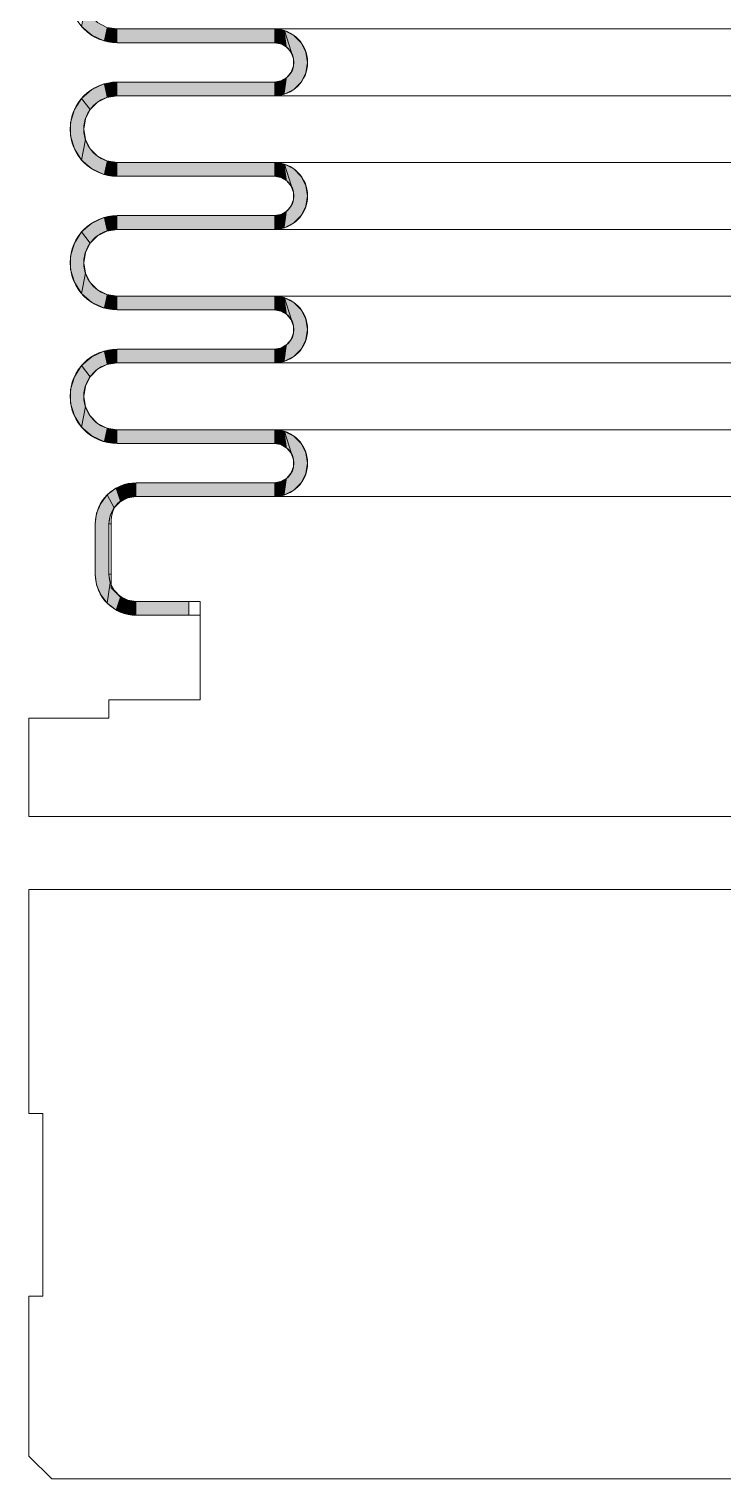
# Model space of a CAD drawing. Header units: millimetres. Extents: x 1269 to 5832, y 527 to 3540.
# Drawn here: x 2384.03 to 2399.2, y 2415.08 to 2446.81 of the extents above; entities that cross this region are included whole.
import ezdxf

# ---------------------------------------------------------------- set-up
doc = ezdxf.new("R2010")
doc.units = ezdxf.units.MM

# ---------------------------------------------------------------- blocks, each defined once
blk = doc.blocks.new('*U115')
at = {"color": 2, "linetype": 'Continuous', "extrusion": (0, 0, -1)}
for points in [[(-131.972, 180.432), (-134.014, 180.109), (-131.649, 180.109)], [(-132.38, 180.64), (-133.69, 180.432), (-131.972, 180.432)], [(-133.69, 180.432), (-134.014, 180.109), (-131.972, 180.432)], [(-132.831, 180.711), (-133.283, 180.64), (-132.38, 180.64)], [(-133.283, 180.64), (-133.69, 180.432), (-132.38, 180.64)], [(-131.649, 180.109), (-132.682, 180.098), (-131.441, 179.701)], [(-134.014, 180.109), (-132.682, 180.098), (-131.649, 180.109)], [(-134.014, 180.109), (-132.981, 180.098), (-132.682, 180.098)], [(-134.014, 180.109), (-134.221, 179.701), (-132.981, 180.098)], [(-132.981, 180.098), (-134.221, 179.701), (-133.262, 179.996)], [(-133.262, 179.996), (-134.221, 179.701), (-133.491, 179.804)], [(-133.491, 179.804), (-134.221, 179.701), (-133.641, 179.544)], [(-134.221, 179.701), (-134.293, 179.25), (-133.641, 179.544)], [(-133.641, 179.544), (-134.293, 179.25), (-133.693, 179.25)], [(-133.693, 179.25), (-134.293, 172.373), (-133.693, 172.373)], [(-134.293, 179.25), (-134.293, 172.373), (-133.693, 179.25)], [(-134.293, 172.373), (-133.776, 171.792), (-133.693, 172.373)]]:
    blk.add_solid(points, dxfattribs=at)
blk = doc.blocks.new('*U116')
at = {"color": 2, "linetype": 'Continuous', "extrusion": (0, 0, -1)}
for points in [[(-137.818, 180.432), (-139.86, 180.109), (-137.495, 180.109)], [(-138.226, 180.64), (-139.537, 180.432), (-137.818, 180.432)], [(-139.537, 180.432), (-139.86, 180.109), (-137.818, 180.432)], [(-138.677, 180.711), (-139.129, 180.64), (-138.226, 180.64)], [(-139.129, 180.64), (-139.537, 180.432), (-138.226, 180.64)], [(-137.495, 180.109), (-138.528, 180.098), (-137.287, 179.701)], [(-139.86, 180.109), (-138.528, 180.098), (-137.495, 180.109)], [(-139.86, 180.109), (-138.827, 180.098), (-138.528, 180.098)], [(-139.86, 180.109), (-140.067, 179.701), (-138.827, 180.098)], [(-138.827, 180.098), (-140.067, 179.701), (-139.108, 179.996)], [(-139.108, 179.996), (-140.067, 179.701), (-139.337, 179.804)], [(-139.337, 179.804), (-140.067, 179.701), (-139.487, 179.544)], [(-140.067, 179.701), (-140.139, 179.25), (-139.487, 179.544)], [(-139.487, 179.544), (-140.139, 179.25), (-139.539, 179.25)], [(-139.539, 179.25), (-140.139, 172.373), (-139.539, 172.373)], [(-140.139, 179.25), (-140.139, 172.373), (-139.539, 179.25)], [(-140.139, 172.373), (-139.623, 171.792), (-139.539, 172.373)]]:
    blk.add_solid(points, dxfattribs=at)
blk = doc.blocks.new('*U117')
at = {"color": 2, "linetype": 'Continuous', "extrusion": (0, 0, -1)}
for points in [[(-143.665, 180.432), (-145.706, 180.109), (-143.341, 180.109)], [(-144.072, 180.64), (-145.383, 180.432), (-143.665, 180.432)], [(-145.383, 180.432), (-145.706, 180.109), (-143.665, 180.432)], [(-144.524, 180.711), (-144.975, 180.64), (-144.072, 180.64)], [(-144.975, 180.64), (-145.383, 180.432), (-144.072, 180.64)], [(-143.341, 180.109), (-144.374, 180.098), (-143.134, 179.701)], [(-145.706, 180.109), (-144.374, 180.098), (-143.341, 180.109)], [(-145.706, 180.109), (-144.673, 180.098), (-144.374, 180.098)], [(-145.706, 180.109), (-145.914, 179.701), (-144.673, 180.098)], [(-144.673, 180.098), (-145.914, 179.701), (-144.954, 179.996)], [(-144.954, 179.996), (-145.914, 179.701), (-145.184, 179.804)], [(-145.184, 179.804), (-145.914, 179.701), (-145.333, 179.544)], [(-145.914, 179.701), (-145.985, 179.25), (-145.333, 179.544)], [(-145.333, 179.544), (-145.985, 179.25), (-145.385, 179.25)], [(-145.385, 179.25), (-145.985, 172.373), (-145.385, 172.373)], [(-145.985, 179.25), (-145.985, 172.373), (-145.385, 179.25)], [(-145.985, 172.373), (-145.469, 171.792), (-145.385, 172.373)]]:
    blk.add_solid(points, dxfattribs=at)
blk = doc.blocks.new('*U118')
at = {"color": 2, "linetype": 'Continuous', "extrusion": (0, 0, -1)}
for points in [[(-149.511, 180.432), (-151.552, 180.109), (-149.187, 180.109)], [(-149.918, 180.64), (-151.229, 180.432), (-149.511, 180.432)], [(-151.229, 180.432), (-151.552, 180.109), (-149.511, 180.432)], [(-150.37, 180.711), (-150.821, 180.64), (-149.918, 180.64)], [(-150.821, 180.64), (-151.229, 180.432), (-149.918, 180.64)], [(-149.187, 180.109), (-150.22, 180.098), (-148.98, 179.701)], [(-151.552, 180.109), (-150.22, 180.098), (-149.187, 180.109)], [(-151.552, 180.109), (-150.519, 180.098), (-150.22, 180.098)], [(-151.552, 180.109), (-151.76, 179.701), (-150.519, 180.098)], [(-150.519, 180.098), (-151.76, 179.701), (-150.801, 179.996)], [(-150.801, 179.996), (-151.76, 179.701), (-151.03, 179.804)], [(-151.03, 179.804), (-151.76, 179.701), (-151.179, 179.544)], [(-151.76, 179.701), (-151.831, 179.25), (-151.179, 179.544)], [(-151.179, 179.544), (-151.831, 179.25), (-151.231, 179.25)], [(-151.231, 179.25), (-151.831, 173.211), (-151.231, 173.211)], [(-151.831, 179.25), (-151.831, 173.211), (-151.231, 179.25)], [(-151.831, 173.211), (-151.293, 172.745), (-151.231, 173.211)]]:
    blk.add_solid(points, dxfattribs=at)
blk = doc.blocks.new('*U122')
at = {"color": 2, "linetype": 'Continuous', "extrusion": (0, 0, -1)}
for points in [[(-131.441, 179.701), (-132.022, 179.544), (-131.37, 179.25)], [(-132.682, 180.098), (-132.401, 179.996), (-131.441, 179.701)], [(-132.401, 179.996), (-132.171, 179.804), (-131.441, 179.701)], [(-132.171, 179.804), (-132.022, 179.544), (-131.441, 179.701)], [(-132.022, 179.544), (-131.97, 179.25), (-131.37, 179.25)], [(-131.37, 179.25), (-131.97, 172.373), (-131.37, 172.373)], [(-131.97, 179.25), (-131.97, 172.373), (-131.37, 179.25)], [(-131.37, 172.373), (-131.886, 171.792), (-131.298, 171.921)], [(-131.97, 172.373), (-131.886, 171.792), (-131.37, 172.373)], [(-131.091, 171.514), (-131.643, 171.258), (-130.767, 171.19)], [(-131.298, 171.921), (-131.886, 171.792), (-131.091, 171.514)], [(-131.886, 171.792), (-131.643, 171.258), (-131.091, 171.514)], [(-130.767, 171.19), (-131.258, 170.815), (-130.36, 170.983)], [(-131.643, 171.258), (-131.258, 170.815), (-130.767, 171.19)]]:
    blk.add_solid(points, dxfattribs=at)
blk = doc.blocks.new('*U123')
at = {"color": 2, "linetype": 'Continuous', "extrusion": (0, 0, -1)}
for points in [[(-137.287, 179.701), (-137.868, 179.544), (-137.216, 179.25)], [(-138.528, 180.098), (-138.247, 179.996), (-137.287, 179.701)], [(-138.247, 179.996), (-138.018, 179.804), (-137.287, 179.701)], [(-138.018, 179.804), (-137.868, 179.544), (-137.287, 179.701)], [(-137.868, 179.544), (-137.816, 179.25), (-137.216, 179.25)], [(-137.216, 179.25), (-137.816, 172.373), (-137.216, 172.373)], [(-137.816, 179.25), (-137.816, 172.373), (-137.216, 179.25)], [(-137.216, 172.373), (-137.732, 171.792), (-137.144, 171.921)], [(-137.816, 172.373), (-137.732, 171.792), (-137.216, 172.373)], [(-136.937, 171.514), (-137.489, 171.258), (-136.613, 171.19)], [(-137.144, 171.921), (-137.732, 171.792), (-136.937, 171.514)], [(-137.732, 171.792), (-137.489, 171.258), (-136.937, 171.514)], [(-136.613, 171.19), (-137.104, 170.815), (-136.206, 170.983)], [(-137.489, 171.258), (-137.104, 170.815), (-136.613, 171.19)]]:
    blk.add_solid(points, dxfattribs=at)
blk = doc.blocks.new('*U124')
at = {"color": 2, "linetype": 'Continuous', "extrusion": (0, 0, -1)}
for points in [[(-143.134, 179.701), (-143.714, 179.544), (-143.062, 179.25)], [(-144.374, 180.098), (-144.093, 179.996), (-143.134, 179.701)], [(-144.093, 179.996), (-143.864, 179.804), (-143.134, 179.701)], [(-143.864, 179.804), (-143.714, 179.544), (-143.134, 179.701)], [(-143.714, 179.544), (-143.662, 179.25), (-143.062, 179.25)], [(-143.062, 179.25), (-143.662, 172.373), (-143.062, 172.373)], [(-143.662, 179.25), (-143.662, 172.373), (-143.062, 179.25)], [(-143.062, 172.373), (-143.579, 171.792), (-142.991, 171.921)], [(-143.662, 172.373), (-143.579, 171.792), (-143.062, 172.373)], [(-142.783, 171.514), (-143.335, 171.258), (-142.46, 171.19)], [(-142.991, 171.921), (-143.579, 171.792), (-142.783, 171.514)], [(-143.579, 171.792), (-143.335, 171.258), (-142.783, 171.514)], [(-142.46, 171.19), (-142.951, 170.815), (-142.052, 170.983)], [(-143.335, 171.258), (-142.951, 170.815), (-142.46, 171.19)]]:
    blk.add_solid(points, dxfattribs=at)
blk = doc.blocks.new('*U125')
at = {"color": 2, "linetype": 'Continuous', "extrusion": (0, 0, -1)}
for points in [[(-148.98, 179.701), (-149.56, 179.544), (-148.908, 179.25)], [(-150.22, 180.098), (-149.939, 179.996), (-148.98, 179.701)], [(-149.939, 179.996), (-149.71, 179.804), (-148.98, 179.701)], [(-149.71, 179.804), (-149.56, 179.544), (-148.98, 179.701)], [(-149.56, 179.544), (-149.508, 179.25), (-148.908, 179.25)], [(-148.908, 179.25), (-149.508, 172.373), (-148.908, 172.373)], [(-149.508, 179.25), (-149.508, 172.373), (-148.908, 179.25)], [(-148.908, 172.373), (-149.425, 171.792), (-148.837, 171.921)], [(-149.508, 172.373), (-149.425, 171.792), (-148.908, 172.373)], [(-148.629, 171.514), (-149.181, 171.258), (-148.306, 171.19)], [(-148.837, 171.921), (-149.425, 171.792), (-148.629, 171.514)], [(-149.425, 171.792), (-149.181, 171.258), (-148.629, 171.514)], [(-148.306, 171.19), (-148.797, 170.815), (-147.898, 170.983)], [(-149.181, 171.258), (-148.797, 170.815), (-148.306, 171.19)]]:
    blk.add_solid(points, dxfattribs=at)
blk = doc.blocks.new('*U127')
at = {"color": 2, "linetype": 'Continuous', "extrusion": (0, 0, -1)}
for points in [[(-157.031, 173.211), (-156.431, 175.511), (-157.031, 175.511)], [(-156.431, 175.511), (-157.031, 173.211), (-156.431, 173.211)], [(-156.373, 172.84), (-156.97, 172.745), (-156.202, 172.506)], [(-156.97, 172.745), (-156.79, 172.311), (-156.202, 172.506)], [(-156.431, 173.211), (-156.97, 172.745), (-156.373, 172.84)], [(-157.031, 173.211), (-156.97, 172.745), (-156.431, 173.211)], [(-155.937, 172.24), (-156.504, 171.939), (-155.602, 172.07)], [(-156.202, 172.506), (-156.79, 172.311), (-155.937, 172.24)], [(-156.79, 172.311), (-156.504, 171.939), (-155.937, 172.24)]]:
    blk.add_solid(points, dxfattribs=at)
blk = doc.blocks.new('*U129')
at = {"color": 2, "linetype": 'Continuous', "extrusion": (0, 0, -1)}
for points in [[(-151.831, 173.211), (-151.89, 172.84), (-151.293, 172.745)], [(-151.89, 172.84), (-152.061, 172.506), (-151.293, 172.745)], [(-151.293, 172.745), (-152.061, 172.506), (-151.472, 172.311)], [(-152.061, 172.506), (-152.326, 172.24), (-151.472, 172.311)], [(-151.472, 172.311), (-152.326, 172.24), (-151.759, 171.939)]]:
    blk.add_solid(points, dxfattribs=at)
blk = doc.blocks.new('*U131')
at = {"color": 2, "linetype": 'Continuous', "extrusion": (0, 0, -1)}
for points in [[(-152.326, 172.24), (-152.661, 172.07), (-151.759, 171.939)], [(-152.661, 172.07), (-153.031, 172.011), (-151.759, 171.939)], [(-155.231, 172.011), (-156.504, 171.939), (-151.759, 171.939)], [(-151.759, 171.939), (-153.031, 172.011), (-155.231, 172.011)], [(-155.602, 172.07), (-156.504, 171.939), (-155.231, 172.011)], [(-151.759, 171.939), (-156.131, 171.652), (-152.131, 171.652)], [(-156.504, 171.939), (-156.131, 171.652), (-151.759, 171.939)], [(-152.131, 171.652), (-155.697, 171.473), (-152.565, 171.473)], [(-156.131, 171.652), (-155.697, 171.473), (-152.131, 171.652)], [(-152.565, 171.473), (-155.231, 171.411), (-153.031, 171.411)], [(-155.697, 171.473), (-155.231, 171.411), (-152.565, 171.473)]]:
    blk.add_solid(points, dxfattribs=at)
blk = doc.blocks.new('*U135')
at = {"color": 2, "linetype": 'Continuous', "extrusion": (0, 0, -1)}
for points in [[(-134.293, 172.373), (-134.364, 171.921), (-133.776, 171.792)], [(-134.364, 171.921), (-134.572, 171.514), (-133.776, 171.792)], [(-133.776, 171.792), (-134.572, 171.514), (-134.02, 171.258)], [(-134.572, 171.514), (-134.895, 171.19), (-134.02, 171.258)], [(-134.02, 171.258), (-134.895, 171.19), (-134.404, 170.815)]]:
    blk.add_solid(points, dxfattribs=at)
blk = doc.blocks.new('*U136')
at = {"color": 2, "linetype": 'Continuous', "extrusion": (0, 0, -1)}
for points in [[(-140.139, 172.373), (-140.211, 171.921), (-139.623, 171.792)], [(-140.211, 171.921), (-140.418, 171.514), (-139.623, 171.792)], [(-139.623, 171.792), (-140.418, 171.514), (-139.866, 171.258)], [(-140.418, 171.514), (-140.741, 171.19), (-139.866, 171.258)], [(-139.866, 171.258), (-140.741, 171.19), (-140.251, 170.815)]]:
    blk.add_solid(points, dxfattribs=at)
blk = doc.blocks.new('*U137')
at = {"color": 2, "linetype": 'Continuous', "extrusion": (0, 0, -1)}
for points in [[(-145.985, 172.373), (-146.057, 171.921), (-145.469, 171.792)], [(-146.057, 171.921), (-146.264, 171.514), (-145.469, 171.792)], [(-145.469, 171.792), (-146.264, 171.514), (-145.712, 171.258)], [(-146.264, 171.514), (-146.588, 171.19), (-145.712, 171.258)], [(-145.712, 171.258), (-146.588, 171.19), (-146.097, 170.815)]]:
    blk.add_solid(points, dxfattribs=at)
blk = doc.blocks.new('*U141')
at = {"color": 2, "linetype": 'Continuous', "extrusion": (0, 0, -1)}
for points in [[(-134.895, 171.19), (-135.303, 170.983), (-134.404, 170.815)], [(-135.303, 170.983), (-135.754, 170.911), (-134.404, 170.815)], [(-135.754, 170.911), (-137.104, 170.815), (-134.404, 170.815)], [(-134.404, 170.815), (-136.611, 170.498), (-134.898, 170.498)], [(-137.104, 170.815), (-136.611, 170.498), (-134.404, 170.815)], [(-136.206, 170.983), (-137.104, 170.815), (-135.754, 170.911)], [(-134.898, 170.498), (-136.048, 170.332), (-135.461, 170.332)], [(-136.611, 170.498), (-136.048, 170.332), (-134.898, 170.498)]]:
    blk.add_solid(points, dxfattribs=at)
blk = doc.blocks.new('*U142')
at = {"color": 2, "linetype": 'Continuous', "extrusion": (0, 0, -1)}
for points in [[(-140.741, 171.19), (-141.149, 170.983), (-140.251, 170.815)], [(-141.149, 170.983), (-141.601, 170.911), (-140.251, 170.815)], [(-141.601, 170.911), (-142.951, 170.815), (-140.251, 170.815)], [(-140.251, 170.815), (-142.457, 170.498), (-140.744, 170.498)], [(-142.951, 170.815), (-142.457, 170.498), (-140.251, 170.815)], [(-142.052, 170.983), (-142.951, 170.815), (-141.601, 170.911)], [(-140.744, 170.498), (-141.894, 170.332), (-141.307, 170.332)], [(-142.457, 170.498), (-141.894, 170.332), (-140.744, 170.498)]]:
    blk.add_solid(points, dxfattribs=at)
blk = doc.blocks.new('*U143')
at = {"color": 2, "linetype": 'Continuous', "extrusion": (0, 0, -1)}
for points in [[(-146.588, 171.19), (-146.995, 170.983), (-146.097, 170.815)], [(-146.995, 170.983), (-147.447, 170.911), (-146.097, 170.815)], [(-147.447, 170.911), (-148.797, 170.815), (-146.097, 170.815)], [(-146.097, 170.815), (-148.303, 170.498), (-146.59, 170.498)], [(-148.797, 170.815), (-148.303, 170.498), (-146.097, 170.815)], [(-147.898, 170.983), (-148.797, 170.815), (-147.447, 170.911)], [(-146.59, 170.498), (-147.74, 170.332), (-147.153, 170.332)], [(-148.303, 170.498), (-147.74, 170.332), (-146.59, 170.498)]]:
    blk.add_solid(points, dxfattribs=at)

msp = doc.modelspace()

# ---------------------------------------------------------------- linework, layer by layer
at = {"color": 7, "linetype": 'Continuous', "lineweight": 9}
for p, q in [((2422.1, 2446.807), (2385.962, 2446.807)), ((2389.4, 2446.807), (2389.626, 2446.771)), ((2389.4, 2446.507), (2385.962, 2446.507)), ((2389.4, 2445.645), (2385.962, 2445.645)), ((2385.962, 2445.345), (2385.736, 2445.309)), ((2422.1, 2445.345), (2385.962, 2445.345)), ((2385.231, 2444.614), (2385.267, 2444.388)), ((2422.1, 2443.883), (2385.962, 2443.883)), ((2389.4, 2443.883), (2389.626, 2443.848)), ((2389.4, 2443.583), (2385.962, 2443.583)), ((2389.4, 2442.722), (2385.962, 2442.722)), ((2385.962, 2442.422), (2385.736, 2442.386)), ((2422.1, 2442.422), (2385.962, 2442.422)), ((2385.231, 2441.691), (2385.267, 2441.465)), ((2422.1, 2440.96), (2385.962, 2440.96)), ((2389.4, 2440.96), (2389.626, 2440.925)), ((2389.4, 2440.66), (2385.962, 2440.66)), ((2389.4, 2439.799), (2385.962, 2439.799)), ((2385.962, 2439.499), (2385.736, 2439.463)), ((2422.1, 2439.499), (2385.962, 2439.499)), ((2385.231, 2438.768), (2385.267, 2438.542)), ((2422.1, 2438.037), (2385.962, 2438.037)), ((2389.4, 2438.037), (2389.626, 2438.002)), ((2389.4, 2437.737), (2385.962, 2437.737)), ((2389.4, 2436.876), (2386.381, 2436.876)), ((2386.381, 2436.576), (2386.196, 2436.546)), ((2386.331, 2436.576), (2421.731, 2436.576)), ((2385.481, 2435.976), (2385.481, 2434.876)), ((2385.781, 2435.976), (2385.781, 2434.876)), ((2385.831, 2435.976), (2385.781, 2435.976)), ((2385.831, 2434.576), (2385.831, 2436.076)), ((2385.781, 2434.876), (2385.81, 2434.69)), ((2385.831, 2434.876), (2385.781, 2434.876)), ((2386.131, 2434.276), (2385.831, 2434.576)), ((2386.131, 2434.276), (2387.781, 2434.276)), ((2387.531, 2434.276), (2387.531, 2433.976)), ((2387.781, 2432.126), (2387.781, 2434.276)), ((2387.781, 2433.976), (2386.381, 2433.976)), ((2385.781, 2431.726), (2385.781, 2432.126)), ((2385.781, 2432.126), (2387.781, 2432.126)), ((2384.031, 2429.576), (2384.031, 2431.726)), ((2384.031, 2431.726), (2385.781, 2431.726)), ((2384.031, 2429.576), (2424.031, 2429.576)), ((2384.031, 2423.076), (2384.031, 2427.976)), ((2384.031, 2427.976), (2424.015, 2427.976)), ((2384.331, 2423.076), (2384.031, 2423.076)), ((2384.331, 2419.076), (2384.331, 2423.076)), ((2384.031, 2415.576), (2384.031, 2419.076)), ((2384.331, 2419.076), (2384.031, 2419.076)), ((2384.531, 2415.076), (2384.031, 2415.576)), ((2384.531, 2415.076), (2423.515, 2415.076))]:
    msp.add_line(p, q, dxfattribs=at)
for points in [[(2389.677, 2446.406), (2389.548, 2446.481), (2389.4, 2446.507), (2385.962, 2446.507), (2385.671, 2446.548), (2385.405, 2446.67), (2385.183, 2446.862), (2385.267, 2447.312), (2385.371, 2447.108), (2385.532, 2446.946), (2385.736, 2446.842), (2385.962, 2446.807), (2389.4, 2446.807), (2389.626, 2446.771), (2389.824, 2446.151), (2389.773, 2446.291), (2389.677, 2446.406)], [(2385.962, 2446.507), (2385.671, 2446.548), (2385.405, 2446.67), (2385.183, 2446.862), (2385.267, 2447.312), (2385.371, 2447.108), (2385.532, 2446.946), (2385.736, 2446.842), (2385.962, 2446.807)], [(2390.131, 2446.076), (2390.095, 2445.85), (2389.991, 2445.646), (2389.83, 2445.485), (2389.626, 2445.381), (2389.4, 2445.345), (2385.962, 2445.345), (2385.671, 2445.603), (2385.962, 2445.645), (2389.4, 2445.645), (2389.548, 2445.671), (2389.677, 2445.746), (2389.773, 2445.86), (2389.824, 2446.001), (2389.824, 2446.151), (2389.626, 2446.771), (2389.83, 2446.667), (2389.991, 2446.505), (2390.095, 2446.302), (2390.131, 2446.076)], [(2389.4, 2445.645), (2389.548, 2445.671), (2389.677, 2445.746), (2389.773, 2445.86), (2389.824, 2446.001), (2389.824, 2446.151), (2389.626, 2446.771), (2389.83, 2446.667), (2389.991, 2446.505), (2390.095, 2446.302), (2390.131, 2446.076)], [(2389.677, 2446.406), (2389.548, 2446.481), (2389.4, 2446.507)], [(2389.824, 2446.151), (2389.773, 2446.291), (2389.677, 2446.406)], [(2390.131, 2446.076), (2390.095, 2445.85), (2389.991, 2445.646), (2389.83, 2445.485), (2389.626, 2445.381), (2389.4, 2445.345)], [(2385.736, 2445.309), (2385.532, 2445.205), (2385.371, 2445.044), (2385.183, 2445.289), (2385.405, 2445.481), (2385.671, 2445.603), (2385.962, 2445.345), (2385.736, 2445.309)], [(2385.736, 2445.309), (2385.532, 2445.205), (2385.371, 2445.044), (2385.183, 2445.289), (2385.405, 2445.481), (2385.671, 2445.603)], [(2385.962, 2445.345), (2385.671, 2445.603), (2385.962, 2445.645)], [(2385.231, 2444.614), (2385.267, 2444.388), (2385.183, 2443.939), (2385.024, 2444.186), (2384.942, 2444.468), (2384.942, 2444.761), (2385.024, 2445.042), (2385.183, 2445.289), (2385.371, 2445.044), (2385.267, 2444.84), (2385.231, 2444.614)], [(2385.183, 2443.939), (2385.024, 2444.186), (2384.942, 2444.468), (2384.942, 2444.761), (2385.024, 2445.042), (2385.183, 2445.289)], [(2385.371, 2445.044), (2385.267, 2444.84), (2385.231, 2444.614)], [(2389.677, 2443.483), (2389.548, 2443.558), (2389.4, 2443.583), (2385.962, 2443.583), (2385.671, 2443.625), (2385.405, 2443.747), (2385.183, 2443.939), (2385.267, 2444.388), (2385.371, 2444.185), (2385.532, 2444.023), (2385.736, 2443.919), (2385.962, 2443.883), (2389.4, 2443.883), (2389.626, 2443.848), (2389.824, 2443.228), (2389.773, 2443.368), (2389.677, 2443.483)], [(2385.962, 2443.583), (2385.671, 2443.625), (2385.405, 2443.747), (2385.183, 2443.939), (2385.267, 2444.388), (2385.371, 2444.185), (2385.532, 2444.023), (2385.736, 2443.919), (2385.962, 2443.883)], [(2390.131, 2443.153), (2390.095, 2442.927), (2389.991, 2442.723), (2389.83, 2442.562), (2389.626, 2442.458), (2389.4, 2442.422), (2385.962, 2442.422), (2385.671, 2442.68), (2385.962, 2442.722), (2389.4, 2442.722), (2389.548, 2442.748), (2389.677, 2442.823), (2389.773, 2442.937), (2389.824, 2443.078), (2389.824, 2443.228), (2389.626, 2443.848), (2389.83, 2443.744), (2389.991, 2443.582), (2390.095, 2443.379), (2390.131, 2443.153)], [(2389.4, 2442.722), (2389.548, 2442.748), (2389.677, 2442.823), (2389.773, 2442.937), (2389.824, 2443.078), (2389.824, 2443.228), (2389.626, 2443.848), (2389.83, 2443.744), (2389.991, 2443.582), (2390.095, 2443.379), (2390.131, 2443.153)], [(2389.677, 2443.483), (2389.548, 2443.558), (2389.4, 2443.583)], [(2389.824, 2443.228), (2389.773, 2443.368), (2389.677, 2443.483)], [(2390.131, 2443.153), (2390.095, 2442.927), (2389.991, 2442.723), (2389.83, 2442.562), (2389.626, 2442.458), (2389.4, 2442.422)], [(2385.736, 2442.386), (2385.532, 2442.282), (2385.371, 2442.121), (2385.183, 2442.366), (2385.405, 2442.558), (2385.671, 2442.68), (2385.962, 2442.422), (2385.736, 2442.386)], [(2385.736, 2442.386), (2385.532, 2442.282), (2385.371, 2442.121), (2385.183, 2442.366), (2385.405, 2442.558), (2385.671, 2442.68)], [(2385.962, 2442.422), (2385.671, 2442.68), (2385.962, 2442.722)], [(2385.231, 2441.691), (2385.267, 2441.465), (2385.183, 2441.016), (2385.024, 2441.263), (2384.942, 2441.544), (2384.942, 2441.838), (2385.024, 2442.119), (2385.183, 2442.366), (2385.371, 2442.121), (2385.267, 2441.917), (2385.231, 2441.691)], [(2385.183, 2441.016), (2385.024, 2441.263), (2384.942, 2441.544), (2384.942, 2441.838), (2385.024, 2442.119), (2385.183, 2442.366)], [(2385.371, 2442.121), (2385.267, 2441.917), (2385.231, 2441.691)], [(2389.677, 2440.56), (2389.548, 2440.634), (2389.4, 2440.66), (2385.962, 2440.66), (2385.671, 2440.702), (2385.405, 2440.824), (2385.183, 2441.016), (2385.267, 2441.465), (2385.371, 2441.262), (2385.532, 2441.1), (2385.736, 2440.996), (2385.962, 2440.96), (2389.4, 2440.96), (2389.626, 2440.925), (2389.824, 2440.304), (2389.773, 2440.445), (2389.677, 2440.56)], [(2385.962, 2440.66), (2385.671, 2440.702), (2385.405, 2440.824), (2385.183, 2441.016), (2385.267, 2441.465), (2385.371, 2441.262), (2385.532, 2441.1), (2385.736, 2440.996), (2385.962, 2440.96)], [(2390.131, 2440.23), (2390.095, 2440.004), (2389.991, 2439.8), (2389.83, 2439.638), (2389.626, 2439.535), (2389.4, 2439.499), (2385.962, 2439.499), (2385.671, 2439.757), (2385.962, 2439.799), (2389.4, 2439.799), (2389.548, 2439.825), (2389.677, 2439.9), (2389.773, 2440.014), (2389.824, 2440.155), (2389.824, 2440.304), (2389.626, 2440.925), (2389.83, 2440.821), (2389.991, 2440.659), (2390.095, 2440.455), (2390.131, 2440.23)], [(2389.4, 2439.799), (2389.548, 2439.825), (2389.677, 2439.9), (2389.773, 2440.014), (2389.824, 2440.155), (2389.824, 2440.304), (2389.626, 2440.925), (2389.83, 2440.821), (2389.991, 2440.659), (2390.095, 2440.455), (2390.131, 2440.23)], [(2389.677, 2440.56), (2389.548, 2440.634), (2389.4, 2440.66)], [(2389.824, 2440.304), (2389.773, 2440.445), (2389.677, 2440.56)], [(2390.131, 2440.23), (2390.095, 2440.004), (2389.991, 2439.8), (2389.83, 2439.638), (2389.626, 2439.535), (2389.4, 2439.499)], [(2385.962, 2439.499), (2385.671, 2439.757), (2385.962, 2439.799)], [(2385.736, 2439.463), (2385.532, 2439.359), (2385.371, 2439.198), (2385.183, 2439.443), (2385.405, 2439.635), (2385.671, 2439.757), (2385.962, 2439.499), (2385.736, 2439.463)], [(2385.736, 2439.463), (2385.532, 2439.359), (2385.371, 2439.198), (2385.183, 2439.443), (2385.405, 2439.635), (2385.671, 2439.757)], [(2385.231, 2438.768), (2385.267, 2438.542), (2385.183, 2438.093), (2385.024, 2438.34), (2384.942, 2438.621), (2384.942, 2438.915), (2385.024, 2439.196), (2385.183, 2439.443), (2385.371, 2439.198), (2385.267, 2438.994), (2385.231, 2438.768)], [(2385.183, 2438.093), (2385.024, 2438.34), (2384.942, 2438.621), (2384.942, 2438.915), (2385.024, 2439.196), (2385.183, 2439.443)], [(2385.371, 2439.198), (2385.267, 2438.994), (2385.231, 2438.768)], [(2389.677, 2437.637), (2389.548, 2437.711), (2389.4, 2437.737), (2385.962, 2437.737), (2385.671, 2437.779), (2385.405, 2437.901), (2385.183, 2438.093), (2385.267, 2438.542), (2385.371, 2438.339), (2385.532, 2438.177), (2385.736, 2438.073), (2385.962, 2438.037), (2389.4, 2438.037), (2389.626, 2438.002), (2389.824, 2437.381), (2389.773, 2437.522), (2389.677, 2437.637)], [(2385.962, 2437.737), (2385.671, 2437.779), (2385.405, 2437.901), (2385.183, 2438.093), (2385.267, 2438.542), (2385.371, 2438.339), (2385.532, 2438.177), (2385.736, 2438.073), (2385.962, 2438.037)], [(2390.131, 2437.307), (2390.095, 2437.081), (2389.991, 2436.877), (2389.83, 2436.715), (2389.626, 2436.612), (2389.4, 2436.576), (2386.381, 2436.576), (2386.148, 2436.845), (2386.381, 2436.876), (2389.4, 2436.876), (2389.548, 2436.902), (2389.677, 2436.977), (2389.773, 2437.091), (2389.824, 2437.232), (2389.824, 2437.381), (2389.626, 2438.002), (2389.83, 2437.898), (2389.991, 2437.736), (2390.095, 2437.532), (2390.131, 2437.307)], [(2389.4, 2436.876), (2389.548, 2436.902), (2389.677, 2436.977), (2389.773, 2437.091), (2389.824, 2437.232), (2389.824, 2437.381), (2389.626, 2438.002), (2389.83, 2437.898), (2389.991, 2437.736), (2390.095, 2437.532), (2390.131, 2437.307)], [(2389.677, 2437.637), (2389.548, 2437.711), (2389.4, 2437.737)], [(2389.824, 2437.381), (2389.773, 2437.522), (2389.677, 2437.637)], [(2390.131, 2437.307), (2390.095, 2437.081), (2389.991, 2436.877), (2389.83, 2436.715), (2389.626, 2436.612), (2389.4, 2436.576)], [(2385.781, 2434.876), (2385.81, 2434.69), (2385.745, 2434.239), (2385.602, 2434.426), (2385.512, 2434.643), (2385.481, 2434.876), (2385.481, 2435.976), (2385.512, 2436.209), (2385.602, 2436.426), (2385.745, 2436.612), (2385.896, 2436.328), (2385.81, 2436.161), (2385.781, 2435.976), (2385.781, 2434.876)], [(2385.481, 2435.976), (2385.512, 2436.209), (2385.602, 2436.426), (2385.745, 2436.612)], [(2386.196, 2436.546), (2386.028, 2436.461), (2385.896, 2436.328), (2385.745, 2436.612), (2385.931, 2436.755), (2386.148, 2436.845), (2386.381, 2436.576), (2386.196, 2436.546)], [(2386.196, 2436.546), (2386.028, 2436.461), (2385.896, 2436.328), (2385.745, 2436.612), (2385.931, 2436.755), (2386.148, 2436.845)], [(2386.381, 2436.576), (2386.148, 2436.845), (2386.381, 2436.876)], [(2385.896, 2436.328), (2385.81, 2436.161), (2385.781, 2435.976)], [(2385.745, 2434.239), (2385.602, 2434.426), (2385.512, 2434.643), (2385.481, 2434.876)], [(2386.381, 2434.276), (2387.531, 2434.276), (2387.531, 2433.976), (2386.381, 2433.976), (2386.148, 2434.006), (2385.931, 2434.096), (2385.745, 2434.239), (2385.81, 2434.69), (2385.896, 2434.523), (2386.028, 2434.39), (2386.196, 2434.305), (2386.381, 2434.276)], [(2386.381, 2433.976), (2386.148, 2434.006), (2385.931, 2434.096), (2385.745, 2434.239), (2385.81, 2434.69), (2385.896, 2434.523), (2386.028, 2434.39), (2386.196, 2434.305), (2386.381, 2434.276)]]:
    msp.add_lwpolyline(points, dxfattribs=at)
for centre, radius, start, end in [((2385.962, 2447.537), 1.031, 90, 270), ((2389.4, 2446.076), 0.731, 270, 90), ((2389.4, 2446.076), 0.431, 270, 90), ((2385.962, 2444.614), 1.031, 90, 270), ((2385.962, 2444.614), 0.731, 90, 270), ((2389.4, 2443.153), 0.731, 270, 90), ((2389.4, 2443.153), 0.431, 270, 90), ((2385.962, 2441.691), 1.031, 90, 270), ((2385.962, 2441.691), 0.731, 90, 270), ((2389.4, 2440.23), 0.731, 270, 90), ((2389.4, 2440.23), 0.431, 270, 90), ((2385.962, 2438.768), 1.031, 90, 270), ((2385.962, 2438.768), 0.731, 90, 270), ((2389.4, 2437.307), 0.731, 270, 90), ((2389.4, 2437.307), 0.431, 270, 90), ((2386.381, 2435.976), 0.9, 90, 180), ((2386.381, 2435.976), 0.6, 90, 180), ((2386.331, 2436.076), 0.5, 90, 180), ((2386.381, 2434.876), 0.9, 180, 270), ((2386.381, 2434.876), 0.6, 180, 270)]:
    msp.add_arc(centre, radius, start, end, dxfattribs=at)

# ---------------------------------------------------------------- block references
at = {"color": 7, "linetype": 'Continuous', "lineweight": 9, "xscale": 0.5, "yscale": 0.5, "zscale": 0.5, "rotation": 270}
for name in ['*U122', '*U115', '*U135', '*U141', '*U123', '*U116', '*U136', '*U142', '*U124', '*U117', '*U137', '*U143', '*U125', '*U118', '*U131', '*U129', '*U127']:
    msp.add_blockref(name, (2299.775, 2512.491), dxfattribs=at)

doc.saveas('drawing.dxf')
